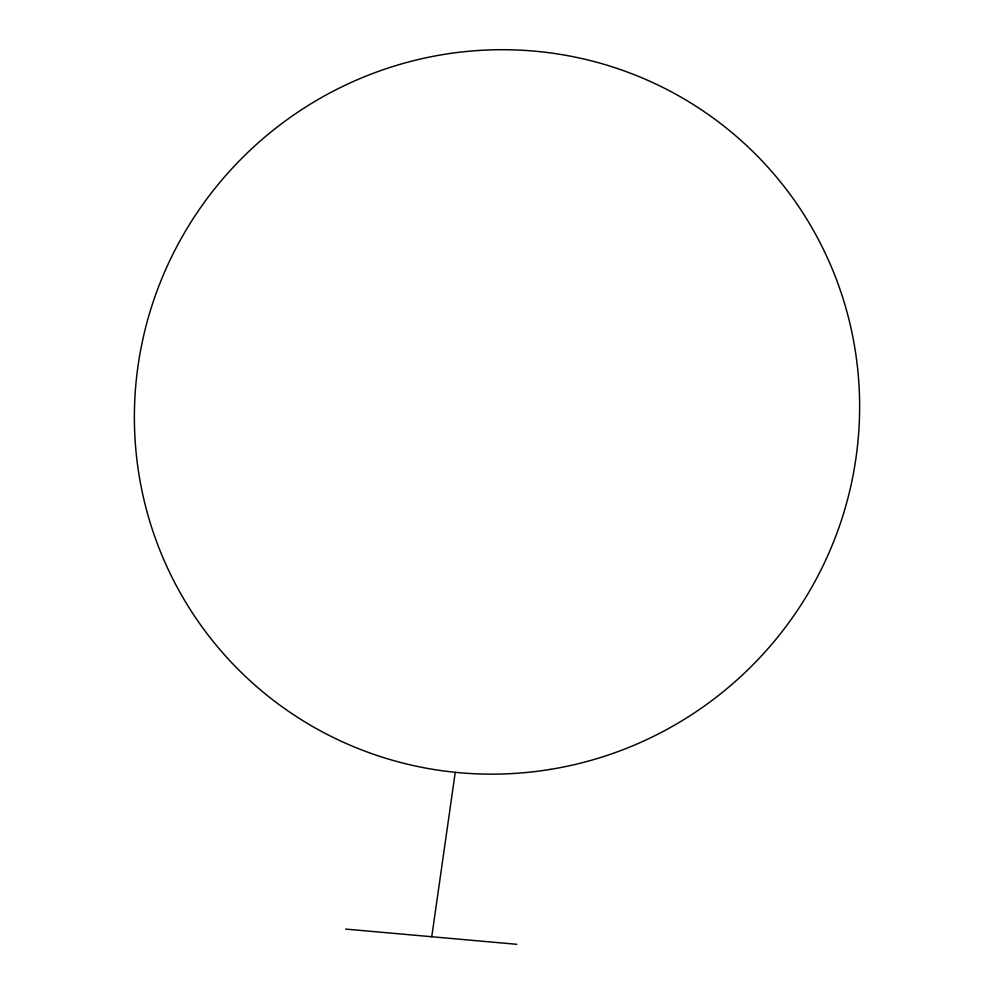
<?xml version="1.0" encoding="UTF-8"?>
<svg xmlns="http://www.w3.org/2000/svg" width="994" height="994" viewBox="0 0 994 994"><rect width="100%" height="100%" fill="white"/><g stroke="black" fill="none" stroke-linecap="round" stroke-linejoin="round"><path stroke-width="1.49" d="M431.756 936.746L455.252 772.313M345.651 929.092L516.781 944.3M550.502 769.368A365.071 359.766 -42.8 0 0 780.862 182.399A365.071 359.766 -42.8 0 0 159.649 283.998A365.071 359.766 -42.8 0 0 550.502 769.368"/></g></svg>
